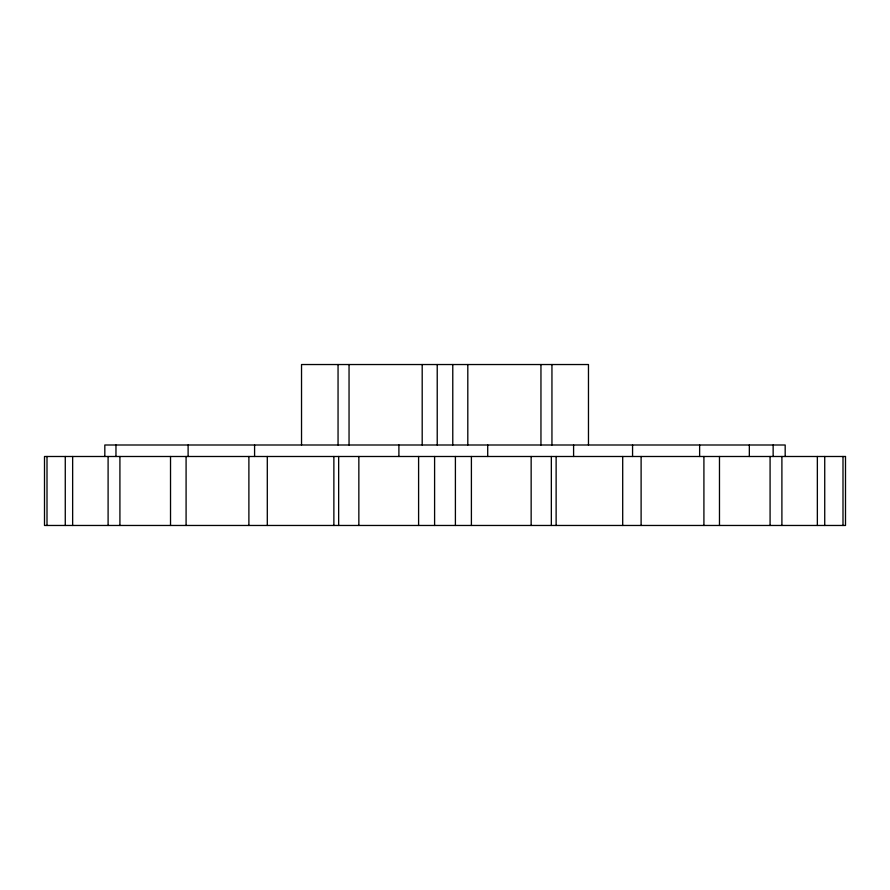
<?xml version="1.0" encoding="UTF-8"?>
<svg xmlns="http://www.w3.org/2000/svg" width="890" height="890" viewBox="0 0 890 890"><rect width="100%" height="100%" fill="white"/><g stroke="black" fill="none" stroke-linecap="round" stroke-linejoin="round"><path stroke-width="1.33" d="M842.997 456.492L842.997 525.467M824.73 456.492L824.73 525.467M817.354 456.492L817.354 525.467M785.18 456.492L785.18 445L104.82 445L104.82 456.492M781.898 456.492L781.898 525.467M773.143 445L773.143 456.492M770.084 456.492L770.084 525.467M749.336 445L749.336 456.492M719.476 456.492L719.476 525.467M703.912 456.492L703.912 525.467M699.629 445L699.629 456.492M641.111 456.492L641.111 525.467M632.567 445L632.567 456.492M622.7 456.492L622.7 525.467M588.468 445L588.468 364.533L301.532 364.533L301.532 445M573.594 445L573.594 456.492M556.128 456.492L556.128 525.467M551.945 364.533L551.945 445M551.344 456.492L551.344 525.467M540.953 364.533L540.953 445M531.152 456.492L531.152 525.467M487.709 445L487.709 456.492M471.4 456.492L471.4 525.467M467.806 364.533L467.806 445M455.402 456.492L455.402 525.467M452.776 364.533L452.776 445M437.224 364.533L437.224 445M434.598 456.492L434.598 525.467M422.194 364.533L422.194 445M418.6 456.492L418.6 525.467M398.898 445L398.898 456.492M358.848 456.492L358.848 525.467M349.047 364.533L349.047 445M338.656 456.492L338.656 525.467M338.055 364.533L338.055 445M333.872 456.492L333.872 525.467M267.3 456.492L267.3 525.467M254.585 445L254.585 456.492M248.889 456.492L248.889 525.467M188.113 445L188.113 456.492M186.088 456.492L186.088 525.467M170.524 456.492L170.524 525.467M119.916 456.492L119.916 525.467M115.967 445L115.967 456.492M108.102 456.492L108.102 525.467M72.646 456.492L72.646 525.467M65.27 456.492L65.27 525.467M47.003 456.492L47.003 525.467M845.5 456.492L44.5 456.492L44.5 525.467L845.5 525.467L845.5 456.492"/></g></svg>
